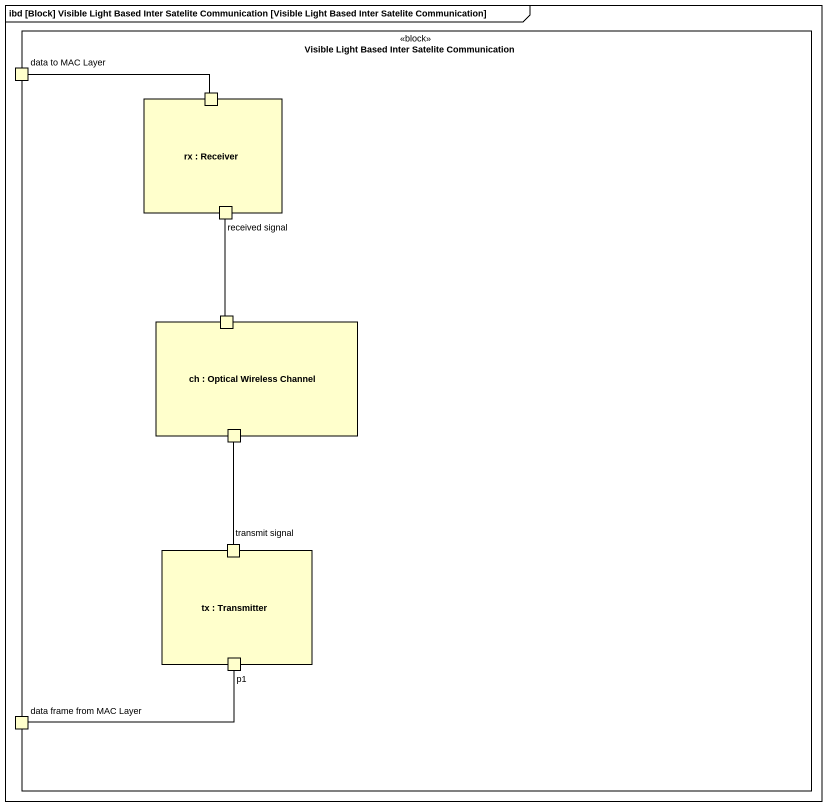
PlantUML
@startuml
mainframe ibd [Block] Visible Light Based Inter Satelite Communication [Visible Light Based Inter Satelite Communication]
rectangle "Visible Light Based Inter Satelite Communication" as Visible_Light_Based_Inter <<block>> {
  port "data to MAC Layer" as data_to_MAC_Layer #FFFFCC
  rectangle "rx : Receiver" as rx #FFFFCC {
    port " " as port1 #FFFFCC
    port "received signal" as received_signal #FFFFCC
  }
  rectangle "ch : Optical Wireless Channel" as ch #FFFFCC {
    port " " as port2 #FFFFCC
    port " " as port3 #FFFFCC
  }
  rectangle "tx : Transmitter" as tx #FFFFCC {
    port "transmit signal" as transmit_signal #FFFFCC
    port p1 #FFFFCC
  }
  port "data frame from MAC Layer" as data_frame_from_MAC_Layer #FFFFCC
}
port1 -left- data_to_MAC_Layer
port2 -up- received_signal
transmit_signal -up- port3
p1 -left- data_frame_from_MAC_Layer
@enduml
